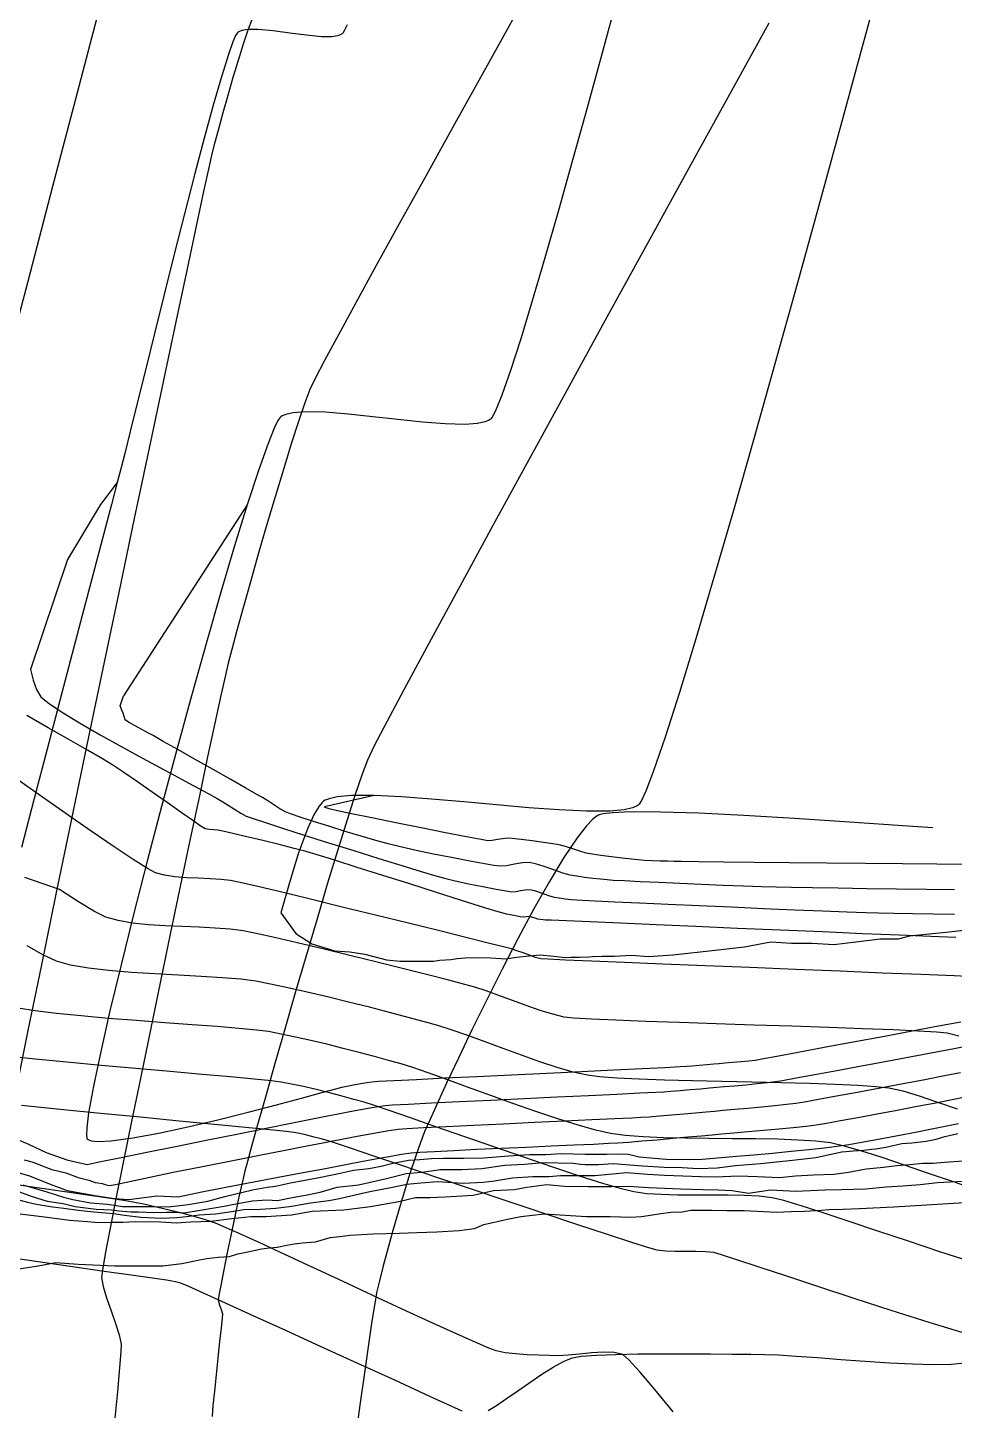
# Model space of a CAD drawing. Header units: metres. Extents: x 708868 to 711043, y 5411316 to 5413138.
# Drawn here: x 709047.3 to 709103.9, y 5411940.6 to 5412025 of the extents above; entities that cross this region are included whole.
import ezdxf

# ---------------------------------------------------------------- set-up
doc = ezdxf.new("R2010")
doc.units = ezdxf.units.M
for name, color, linetype in [('Rionegro 2010_Contours', 7, 'Continuous'), ('Rionegro 2014_Contours', 7, 'Continuous'), ('Rionegro 2018_Contours', 7, 'Continuous')]:
    doc.layers.add(name, color=color, linetype=linetype)

msp = doc.modelspace()

# ---------------------------------------------------------------- linework, layer by layer
at = {"layer": 'Rionegro 2010_Contours'}
for points in [[(709078.29, 5412027.996, 237), (709076.564, 5412024.889, 237), (709074.839, 5412021.785, 237), (709073.147, 5412018.738, 237), (709071.519, 5412015.802, 237), (709069.986, 5412013.032, 237), (709068.579, 5412010.48, 237), (709067.329, 5412008.202, 237), (709066.267, 5412006.251, 237), (709065.425, 5412004.681, 237), (709064.832, 5412003.546, 237), (709064.521, 5412002.9, 237), (709064.212, 5412002.086, 237), (709063.829, 5412000.963, 237), (709063.388, 5411999.591, 237), (709062.906, 5411998.032, 237), (709062.399, 5411996.348, 237), (709061.884, 5411994.599, 237), (709061.377, 5411992.848, 237), (709060.894, 5411991.155, 237), (709060.453, 5411989.581, 237), (709060.069, 5411988.189, 237), (709059.758, 5411987.038, 237), (709059.538, 5411986.192, 237), (709059.367, 5411985.465, 237), (709059.092, 5411984.225, 237), (709058.726, 5411982.541, 237), (709058.283, 5411980.476, 237), (709057.777, 5411978.098, 237), (709057.222, 5411975.472, 237), (709056.631, 5411972.665, 237), (709056.02, 5411969.742, 237), (709055.401, 5411966.77, 237), (709054.789, 5411963.814, 237), (709054.197, 5411960.941, 237), (709053.64, 5411958.217, 237), (709053.131, 5411955.707, 237), (709052.685, 5411953.477, 237), (709052.315, 5411951.594, 237), (709052.035, 5411950.124, 237), (709051.859, 5411949.133, 237), (709051.802, 5411948.687, 237), (709051.898, 5411948.132, 237), (709052.111, 5411947.431, 237), (709052.384, 5411946.655, 237), (709052.661, 5411945.879, 237), (709052.886, 5411945.176, 237), (709053.002, 5411944.618, 237), (709052.984, 5411944.156, 237), (709052.903, 5411943.164, 237), (709052.769, 5411941.714, 237), (709052.59, 5411939.881, 237)], [(709061.007, 5412025.535, 236), (709060.742, 5412024.845, 236), (709060.449, 5412023.986, 236), (709060.139, 5412023.006, 236), (709059.822, 5412021.951, 236), (709059.509, 5412020.868, 236), (709059.212, 5412019.806, 236), (709058.941, 5412018.811, 236), (709058.708, 5412017.93, 236), (709058.524, 5412017.211, 236), (709058.371, 5412016.537, 236), (709058.059, 5412015.103, 236), (709057.605, 5412012.988, 236), (709057.025, 5412010.274, 236), (709056.338, 5412007.04, 236), (709055.56, 5412003.366, 236), (709054.708, 5411999.333, 236), (709053.8, 5411995.021, 236), (709052.853, 5411990.51, 236), (709051.884, 5411985.88, 236), (709050.91, 5411981.212, 236), (709049.948, 5411976.585, 236), (709049.015, 5411972.081, 236), (709048.129, 5411967.778, 236), (709047.307, 5411963.758, 236), (709046.565, 5411960.1, 236)], [(709092.56, 5412025.287, 238), (709090.154, 5412020.926, 238), (709087.673, 5412016.427, 238), (709085.164, 5412011.868, 238), (709082.667, 5412007.327, 238), (709080.229, 5412002.883, 238), (709077.892, 5411998.616, 238), (709075.699, 5411994.602, 238), (709073.695, 5411990.921, 238), (709071.924, 5411987.652, 238), (709070.429, 5411984.874, 238), (709069.253, 5411982.664, 238), (709068.441, 5411981.101, 238), (709068.036, 5411980.265, 238), (709067.719, 5411979.421, 238), (709067.3, 5411978.185, 238), (709066.798, 5411976.619, 238), (709066.229, 5411974.787, 238), (709065.611, 5411972.752, 238), (709064.962, 5411970.577, 238), (709064.298, 5411968.326, 238), (709063.638, 5411966.063, 238), (709062.997, 5411963.849, 238), (709062.395, 5411961.75, 238), (709061.847, 5411959.827, 238), (709061.371, 5411958.145, 238), (709060.986, 5411956.766, 238), (709060.707, 5411955.755, 238), (709060.552, 5411955.173, 238), (709060.382, 5411954.456, 238), (709060.171, 5411953.508, 238), (709059.937, 5411952.412, 238), (709059.695, 5411951.25, 238), (709059.461, 5411950.103, 238), (709059.251, 5411949.055, 238), (709059.083, 5411948.186, 238), (709058.97, 5411947.579, 238), (709058.931, 5411947.316, 238), (709058.996, 5411947.053, 238), (709059.111, 5411946.728, 238), (709059.183, 5411946.464, 238), (709059.165, 5411946.197, 238), (709059.106, 5411945.6, 238), (709059.017, 5411944.765, 238), (709058.911, 5411943.783, 238), (709058.799, 5411942.745, 238), (709058.694, 5411941.741, 238), (709058.607, 5411940.863, 238), (709058.55, 5411940.202, 238)], [(709102.573, 5411976.132, 239), (709101.051, 5411976.244, 239), (709097.483, 5411976.495, 239), (709094.119, 5411976.715, 239), (709091.028, 5411976.895, 239), (709088.28, 5411977.027, 239), (709085.945, 5411977.102, 239), (709084.092, 5411977.111, 239), (709083.004, 5411977.065, 239), (709082.44, 5411976.997, 239), (709082.193, 5411976.935, 239), (709082.11, 5411976.898, 239), (709082.008, 5411976.834, 239), (709081.786, 5411976.654, 239), (709081.411, 5411976.261, 239), (709080.841, 5411975.53, 239), (709080.035, 5411974.326, 239), (709079.15, 5411972.86, 239), (709078.21, 5411971.195, 239), (709077.243, 5411969.394, 239), (709076.272, 5411967.519, 239), (709075.324, 5411965.634, 239), (709074.424, 5411963.801, 239), (709073.599, 5411962.084, 239), (709072.873, 5411960.545, 239), (709072.273, 5411959.248, 239), (709071.824, 5411958.255, 239), (709071.551, 5411957.629, 239), (709071.281, 5411956.931, 239), (709070.972, 5411956.047, 239), (709070.637, 5411955.022, 239), (709070.287, 5411953.901, 239), (709069.937, 5411952.732, 239), (709069.597, 5411951.559, 239), (709069.281, 5411950.427, 239), (709069.002, 5411949.384, 239), (709068.771, 5411948.474, 239), (709068.602, 5411947.743, 239), (709068.484, 5411947.092, 239), (709068.315, 5411946.018, 239), (709068.103, 5411944.584, 239), (709067.856, 5411942.855, 239), (709067.583, 5411940.893, 239), (709067.292, 5411938.762, 239)]]:
    msp.add_polyline3d(points, dxfattribs=at)
at = {"layer": 'Rionegro 2014_Contours'}
for points in [[(709083.26, 5412026.689, 237), (709082.364, 5412023.392, 237), (709081.463, 5412020.11, 237), (709080.573, 5412016.903, 237), (709079.708, 5412013.829, 237), (709078.881, 5412010.95, 237), (709078.107, 5412008.323, 237), (709077.4, 5412006.009, 237), (709076.775, 5412004.068, 237), (709076.246, 5412002.56, 237), (709075.901, 5412001.704, 237), (709075.693, 5412001.287, 237), (709075.58, 5412001.124, 237), (709075.531, 5412001.078, 237), (709075.44, 5412001.019, 237), (709075.212, 5412000.923, 237), (709074.761, 5412000.825, 237), (709073.983, 5412000.771, 237), (709072.782, 5412000.801, 237), (709071.395, 5412000.912, 237), (709069.897, 5412001.071, 237), (709068.362, 5412001.245, 237), (709066.865, 5412001.404, 237), (709065.48, 5412001.514, 237), (709064.282, 5412001.544, 237), (709063.508, 5412001.489, 237), (709063.06, 5412001.39, 237), (709062.833, 5412001.293, 237), (709062.743, 5412001.234, 237), (709062.692, 5412001.185, 237), (709062.572, 5412001.007, 237), (709062.347, 5412000.551, 237), (709061.97, 5411999.615, 237), (709061.389, 5411997.967, 237), (709060.702, 5411995.855, 237), (709059.931, 5411993.351, 237), (709059.093, 5411990.527, 237), (709058.208, 5411987.454, 237), (709057.296, 5411984.203, 237), (709056.376, 5411980.845, 237), (709055.466, 5411977.453, 237), (709054.586, 5411974.098, 237), (709053.755, 5411970.851, 237), (709052.993, 5411967.783, 237), (709052.319, 5411964.967, 237), (709051.752, 5411962.473, 237), (709051.31, 5411960.373, 237), (709051.015, 5411958.739, 237), (709050.896, 5411957.814, 237), (709050.882, 5411957.369, 237), (709050.91, 5411957.198, 237), (709050.936, 5411957.153, 237), (709050.995, 5411957.106, 237), (709051.176, 5411957.037, 237), (709051.593, 5411956.991, 237), (709052.392, 5411957.027, 237), (709053.711, 5411957.205, 237), (709055.301, 5411957.5, 237), (709057.066, 5411957.882, 237), (709058.914, 5411958.318, 237), (709060.75, 5411958.777, 237), (709062.481, 5411959.227, 237), (709064.013, 5411959.637, 237), (709065.252, 5411959.974, 237), (709066.105, 5411960.207, 237), (709066.478, 5411960.305, 237), (709066.786, 5411960.365, 237), (709067.183, 5411960.442, 237), (709067.609, 5411960.523, 237), (709068.007, 5411960.592, 237), (709068.317, 5411960.637, 237), (709068.714, 5411960.662, 237), (709069.651, 5411960.711, 237), (709071.03, 5411960.781, 237), (709072.752, 5411960.866, 237), (709074.72, 5411960.962, 237), (709076.835, 5411961.064, 237), (709079, 5411961.168, 237), (709081.116, 5411961.27, 237), (709083.086, 5411961.365, 237), (709084.811, 5411961.448, 237), (709086.194, 5411961.515, 237), (709087.136, 5411961.561, 237), (709087.54, 5411961.582, 237), (709087.873, 5411961.607, 237), (709088.301, 5411961.642, 237), (709088.761, 5411961.682, 237), (709089.189, 5411961.72, 237), (709089.522, 5411961.75, 237), (709089.872, 5411961.781, 237), (709090.343, 5411961.822, 237), (709090.859, 5411961.869, 237), (709091.341, 5411961.918, 237), (709091.712, 5411961.962, 237), (709092.129, 5411962.035, 237), (709093.046, 5411962.202, 237), (709094.353, 5411962.444, 237), (709095.941, 5411962.739, 237), (709097.701, 5411963.067, 237), (709099.523, 5411963.407, 237), (709101.298, 5411963.74, 237), (709102.918, 5411964.043, 237), (709104.274, 5411964.298, 237)], [(709099.254, 5412027.497, 238), (709098.077, 5412023.163, 238), (709096.835, 5412018.611, 238), (709095.549, 5412013.924, 238), (709094.24, 5412009.188, 238), (709092.929, 5412004.484, 238), (709091.639, 5411999.899, 238), (709090.389, 5411995.515, 238), (709089.201, 5411991.417, 238), (709088.097, 5411987.688, 238), (709087.097, 5411984.413, 238), (709086.223, 5411981.675, 238), (709085.497, 5411979.559, 238), (709085.036, 5411978.37, 238), (709084.768, 5411977.801, 238), (709084.628, 5411977.585, 238), (709084.571, 5411977.528, 238), (709084.475, 5411977.467, 238), (709084.227, 5411977.363, 238), (709083.725, 5411977.248, 238), (709082.836, 5411977.165, 238), (709081.427, 5411977.156, 238), (709079.756, 5411977.23, 238), (709077.899, 5411977.364, 238), (709075.931, 5411977.535, 238), (709073.928, 5411977.718, 238), (709071.963, 5411977.89, 238), (709070.114, 5411978.028, 238), (709068.454, 5411978.108, 238), (709067.059, 5411978.106, 238), (709066.185, 5411978.03, 238), (709065.695, 5411977.921, 238), (709065.456, 5411977.822, 238), (709065.365, 5411977.763, 238), (709065.276, 5411977.685, 238), (709065.091, 5411977.463, 238), (709064.797, 5411976.977, 238), (709064.382, 5411976.075, 238), (709063.841, 5411974.614, 238), (709063.292, 5411972.873, 238), (709062.753, 5411970.951, 238), (709063.667, 5411969.686, 238), (709064.648, 5411969.055, 238), (709066.051, 5411968.635, 238), (709066.962, 5411968.565, 238), (709067.874, 5411968.425, 238), (709069.206, 5411968.075, 238), (709070.048, 5411968.005, 238), (709072.081, 5411968.005, 238), (709072.081, 5411968.005, 238), (709072.081, 5411968.005, 238), (709072.081, 5411968.005, 238), (709072.081, 5411968.005, 238), (709072.081, 5411968.005, 238), (709072.081, 5411968.005, 238), (709072.081, 5411968.005, 238), (709072.081, 5411968.005, 238), (709072.081, 5411968.005, 238), (709072.081, 5411968.005, 238), (709072.081, 5411968.005, 238), (709072.081, 5411968.005, 238), (709072.081, 5411968.005, 238), (709072.081, 5411968.005, 238), (709072.452, 5411968.053, 238), (709072.803, 5411968.075, 238), (709073.155, 5411968.097, 238), (709073.528, 5411968.162, 238), (709074.012, 5411968.206, 238), (709074.495, 5411968.218, 238), (709075.586, 5411968.211, 238), (709076.484, 5411968.139, 238), (709077.154, 5411968.25, 238), (709077.936, 5411968.334, 238), (709078.584, 5411968.376, 238), (709079.43, 5411968.312, 238), (709080.098, 5411968.232, 238), (709080.484, 5411968.249, 238), (709080.972, 5411968.245, 238), (709081.552, 5411968.26, 238), (709081.791, 5411968.281, 238), (709082.379, 5411968.302, 238), (709083.106, 5411968.301, 238), (709084.158, 5411968.368, 238), (709085.196, 5411968.278, 238), (709086.691, 5411968.378, 238), (709089.283, 5411968.676, 238), (709091.077, 5411968.875, 238), (709092.676, 5411969.169, 238), (709093.935, 5411969.09, 238), (709095.194, 5411969.09, 238), (709096.531, 5411969.012, 238), (709097.869, 5411969.169, 238), (709099.355, 5411969.354, 238), (709100.472, 5411969.354, 238), (709101.156, 5411969.54, 238), (709102.336, 5411969.664, 238), (709103.39, 5411969.762, 238), (709104.982, 5411969.956, 238)], [(709051.745, 5412026.464, 235), (709050.317, 5412021.022, 235), (709048.819, 5412015.306, 235), (709047.278, 5412009.425, 235)], [(709066.804, 5412025.186, 236), (709066.629, 5412024.813, 236), (709066.533, 5412024.667, 236), (709066.492, 5412024.627, 236), (709066.418, 5412024.581, 236), (709066.23, 5412024.51, 236), (709065.863, 5412024.453, 236), (709065.241, 5412024.451, 236), (709064.314, 5412024.535, 236), (709063.302, 5412024.668, 236), (709062.29, 5412024.8, 236), (709061.365, 5412024.883, 236), (709060.745, 5412024.881, 236), (709060.38, 5412024.824, 236), (709060.194, 5412024.752, 236), (709060.121, 5412024.705, 236), (709060.083, 5412024.667, 236), (709059.993, 5412024.522, 236), (709059.826, 5412024.144, 236), (709059.548, 5412023.365, 236), (709059.123, 5412022.001, 236), (709058.626, 5412020.273, 236), (709058.074, 5412018.252, 236), (709057.482, 5412016.013, 236), (709056.867, 5412013.629, 236), (709056.243, 5412011.171, 236), (709055.628, 5412008.714, 236), (709055.036, 5412006.33, 236), (709054.483, 5412004.093, 236), (709053.986, 5412002.076, 236), (709053.561, 5412000.351, 236), (709053.222, 5411998.991, 236), (709052.987, 5411998.071, 236), (709052.765, 5411997.232, 236), (709052.411, 5411995.888, 236), (709051.941, 5411994.106, 236), (709051.373, 5411991.953, 236), (709050.725, 5411989.494, 236), (709050.015, 5411986.796, 236), (709049.261, 5411983.926, 236), (709048.479, 5411980.95, 236), (709047.689, 5411977.935, 236), (709046.907, 5411974.948, 236)], [(709046.315, 5411957.277, 236), (709047.348, 5411956.818, 236), (709048.42, 5411956.321, 236), (709049.679, 5411955.858, 236), (709050.929, 5411955.577, 236), (709050.929, 5411955.577, 236), (709051.765, 5411955.756, 236), (709053.009, 5411956.014, 236), (709054.561, 5411956.33, 236), (709056.322, 5411956.687, 236), (709058.192, 5411957.064, 236), (709060.072, 5411957.441, 236), (709061.863, 5411957.799, 236), (709063.466, 5411958.119, 236), (709064.781, 5411958.381, 236), (709065.708, 5411958.564, 236), (709066.149, 5411958.651, 236), (709066.551, 5411958.729, 236), (709067.063, 5411958.829, 236), (709067.63, 5411958.938, 236), (709068.198, 5411959.042, 236), (709068.712, 5411959.13, 236), (709069.116, 5411959.187, 236), (709069.577, 5411959.218, 236), (709070.557, 5411959.272, 236), (709071.954, 5411959.343, 236), (709073.663, 5411959.427, 236), (709075.581, 5411959.519, 236), (709077.604, 5411959.616, 236), (709079.628, 5411959.711, 236), (709081.55, 5411959.802, 236), (709083.265, 5411959.883, 236), (709084.67, 5411959.95, 236), (709085.661, 5411959.998, 236), (709086.135, 5411960.023, 236), (709086.575, 5411960.056, 236), (709087.136, 5411960.102, 236), (709087.756, 5411960.154, 236), (709088.376, 5411960.209, 236), (709088.937, 5411960.258, 236), (709089.377, 5411960.298, 236), (709089.837, 5411960.339, 236), (709090.449, 5411960.392, 236), (709091.141, 5411960.454, 236), (709091.839, 5411960.52, 236), (709092.469, 5411960.585, 236), (709092.959, 5411960.645, 236), (709093.397, 5411960.718, 236), (709094.225, 5411960.867, 236), (709095.359, 5411961.075, 236), (709096.715, 5411961.326, 236), (709098.208, 5411961.605, 236), (709099.755, 5411961.895, 236), (709101.271, 5411962.18, 236), (709102.673, 5411962.444, 236), (709103.876, 5411962.672, 236), (709104.796, 5411962.847, 236)], [(709047.086, 5411955.875, 235), (709047.621, 5411955.726, 235), (709048.184, 5411955.507, 235), (709048.769, 5411955.285, 235), (709049.624, 5411955.069, 235), (709050.374, 5411954.788, 235), (709051.031, 5411954.632, 235), (709051.421, 5411954.492, 235), (709051.573, 5411954.452, 235), (709051.836, 5411954.416, 235), (709051.836, 5411954.416, 235), (709052.018, 5411954.369, 235), (709052.191, 5411954.328, 235), (709052.29, 5411954.307, 235), (709052.652, 5411954.358, 235), (709053.517, 5411954.553, 235), (709054.761, 5411954.816, 235), (709056.281, 5411955.127, 235), (709057.971, 5411955.465, 235), (709059.726, 5411955.813, 235), (709061.442, 5411956.149, 235), (709063.015, 5411956.455, 235), (709064.338, 5411956.712, 235), (709065.308, 5411956.899, 235), (709065.819, 5411956.997, 235), (709066.374, 5411957.105, 235), (709067.081, 5411957.243, 235), (709067.864, 5411957.393, 235), (709068.648, 5411957.537, 235), (709069.357, 5411957.657, 235), (709069.916, 5411957.737, 235), (709070.445, 5411957.776, 235), (709071.46, 5411957.833, 235), (709072.854, 5411957.904, 235), (709074.52, 5411957.985, 235), (709076.349, 5411958.071, 235), (709078.234, 5411958.158, 235), (709080.067, 5411958.243, 235), (709081.741, 5411958.32, 235), (709083.147, 5411958.385, 235), (709084.18, 5411958.435, 235), (709084.729, 5411958.465, 235), (709085.241, 5411958.502, 235), (709085.885, 5411958.554, 235), (709086.607, 5411958.614, 235), (709087.355, 5411958.679, 235), (709088.077, 5411958.743, 235), (709088.72, 5411958.8, 235), (709089.231, 5411958.846, 235), (709089.764, 5411958.893, 235), (709090.462, 5411958.954, 235), (709091.263, 5411959.025, 235), (709092.102, 5411959.102, 235), (709092.914, 5411959.18, 235), (709093.637, 5411959.257, 235), (709094.206, 5411959.328, 235), (709094.727, 5411959.412, 235), (709095.581, 5411959.563, 235), (709096.688, 5411959.765, 235), (709097.97, 5411960.003, 235), (709099.349, 5411960.262, 235), (709100.747, 5411960.526, 235), (709102.083, 5411960.78, 235), (709103.282, 5411961.008, 235), (709104.262, 5411961.196, 235)], [(709046.577, 5411955.131, 234), (709047.4, 5411954.891, 234), (709048.667, 5411954.378, 234), (709048.667, 5411954.378, 234), (709049.706, 5411953.988, 234), (709051.526, 5411953.666, 234), (709052.601, 5411953.505, 234), (709053.461, 5411953.452, 234), (709055.18, 5411953.666, 234), (709056.476, 5411953.613, 234), (709057.927, 5411953.906, 234), (709059.502, 5411954.215, 234), (709061.094, 5411954.519, 234), (709062.596, 5411954.803, 234), (709063.901, 5411955.046, 234), (709064.901, 5411955.232, 234), (709065.49, 5411955.343, 234), (709066.083, 5411955.458, 234), (709066.828, 5411955.603, 234), (709067.664, 5411955.765, 234), (709068.532, 5411955.929, 234), (709069.371, 5411956.08, 234), (709070.118, 5411956.203, 234), (709070.715, 5411956.286, 234), (709071.243, 5411956.329, 234), (709072.137, 5411956.382, 234), (709073.315, 5411956.443, 234), (709074.697, 5411956.51, 234), (709076.203, 5411956.579, 234), (709077.753, 5411956.649, 234), (709079.264, 5411956.716, 234), (709080.658, 5411956.777, 234), (709081.853, 5411956.831, 234), (709082.768, 5411956.875, 234), (709083.324, 5411956.906, 234), (709083.98, 5411956.954, 234), (709084.803, 5411957.02, 234), (709085.727, 5411957.098, 234), (709086.685, 5411957.18, 234), (709087.609, 5411957.262, 234), (709088.432, 5411957.335, 234), (709089.086, 5411957.394, 234), (709089.669, 5411957.446, 234), (709090.423, 5411957.511, 234), (709091.292, 5411957.588, 234), (709092.222, 5411957.671, 234), (709093.158, 5411957.759, 234), (709094.045, 5411957.847, 234), (709094.828, 5411957.932, 234), (709095.453, 5411958.01, 234), (709096.069, 5411958.108, 234), (709096.937, 5411958.259, 234), (709097.992, 5411958.451, 234), (709099.167, 5411958.671, 234), (709100.397, 5411958.904, 234), (709101.615, 5411959.137, 234), (709102.756, 5411959.357, 234), (709103.755, 5411959.551, 234), (709104.544, 5411959.704, 234)], [(709046.569, 5411953.998, 232), (709047.509, 5411953.652, 232), (709047.509, 5411953.652, 232), (709048.478, 5411953.344, 232), (709048.478, 5411953.344, 232), (709049.467, 5411953.192, 232), (709050.2, 5411953.027, 232), (709050.668, 5411952.955, 232), (709051.484, 5411952.854, 232), (709052.407, 5411952.816, 232), (709052.85, 5411952.753, 232), (709053.584, 5411952.69, 232), (709054.06, 5411952.686, 232), (709054.967, 5411952.644, 232), (709055.754, 5411952.664, 232), (709056.247, 5411952.661, 232), (709056.847, 5411952.631, 232), (709059.298, 5411953.035, 232), (709059.298, 5411953.035, 232), (709059.298, 5411953.035, 232), (709060.003, 5411953.175, 232), (709061.019, 5411953.373, 232), (709061.893, 5411953.429, 232), (709062.553, 5411953.392, 232), (709063.453, 5411953.571, 232), (709064.263, 5411953.706, 232), (709065.162, 5411953.886, 232), (709066.197, 5411954.2, 232), (709067.501, 5411954.335, 232), (709069.197, 5411954.719, 232), (709070.404, 5411955.038, 232), (709071.363, 5411955.109, 232), (709072.499, 5411955.286, 232), (709073.813, 5411955.286, 232), (709075.035, 5411955.34, 232), (709076.437, 5411955.536, 232), (709077.642, 5411955.592, 232), (709078.749, 5411955.704, 232), (709080.611, 5411955.655, 232), (709080.611, 5411955.655, 232), (709080.611, 5411955.655, 232), (709080.611, 5411955.655, 232), (709081.056, 5411955.604, 232), (709081.327, 5411955.578, 232), (709082.148, 5411955.583, 232), (709083.037, 5411955.639, 232), (709084.841, 5411955.5, 232), (709084.841, 5411955.5, 232), (709086.162, 5411955.428, 232), (709087.252, 5411955.393, 232), (709088.239, 5411955.339, 232), (709089.4, 5411955.38, 232), (709090.513, 5411955.515, 232), (709092.043, 5411955.638, 232), (709094.002, 5411955.85, 232), (709095.426, 5411956.009, 232), (709097.015, 5411956.35, 232), (709097.728, 5411956.408, 232), (709098.354, 5411956.447, 232), (709098.825, 5411956.518, 232), (709099.079, 5411956.54, 232), (709099.702, 5411956.649, 232), (709100.669, 5411956.864, 232), (709100.669, 5411956.864, 232), (709101.293, 5411956.898, 232), (709102.17, 5411956.999, 232), (709102.771, 5411957.121, 232), (709103.309, 5411957.282, 232), (709104.089, 5411957.47, 232)], [(709046.999, 5411954.333, 233), (709048.454, 5411953.918, 233), (709048.454, 5411953.918, 233), (709048.454, 5411953.918, 233), (709049.479, 5411953.592, 233), (709050.052, 5411953.436, 233), (709051.134, 5411953.239, 233), (709052.165, 5411953.155, 233), (709053.093, 5411953.023, 233), (709053.971, 5411953.023, 233), (709054.878, 5411953.023, 233), (709055.902, 5411952.993, 233), (709057.102, 5411953.139, 233), (709058.302, 5411953.344, 233), (709059.326, 5411953.636, 233), (709061.015, 5411954.035, 233), (709061.926, 5411954.189, 233), (709062.431, 5411954.264, 233), (709063.335, 5411954.47, 233), (709065.092, 5411954.78, 233), (709065.092, 5411954.78, 233), (709066.469, 5411955.064, 233), (709067.194, 5411955.227, 233), (709068.118, 5411955.336, 233), (709068.884, 5411955.481, 233), (709069.593, 5411955.664, 233), (709070.55, 5411955.849, 233), (709071.243, 5411955.878, 233), (709071.954, 5411955.955, 233), (709072.684, 5411955.978, 233), (709073.915, 5411955.978, 233), (709075.148, 5411955.997, 233), (709076.657, 5411956.117, 233), (709077.932, 5411956.196, 233), (709078.941, 5411956.202, 233), (709079.899, 5411956.258, 233), (709080.63, 5411956.226, 233), (709081.345, 5411956.21, 233), (709082.114, 5411956.208, 233), (709082.664, 5411956.222, 233), (709083.333, 5411956.229, 233), (709083.983, 5411956.214, 233), (709084.644, 5411956.042, 233), (709086.285, 5411955.901, 233), (709088.256, 5411955.88, 233), (709088.941, 5411955.942, 233), (709089.654, 5411956.005, 233), (709090.577, 5411956.086, 233), (709091.642, 5411956.18, 233), (709092.781, 5411956.283, 233), (709093.925, 5411956.39, 233), (709095.005, 5411956.497, 233), (709095.953, 5411956.599, 233), (709096.7, 5411956.693, 233), (709097.429, 5411956.807, 233), (709098.332, 5411956.964, 233), (709099.35, 5411957.15, 233), (709100.426, 5411957.354, 233), (709101.5, 5411957.562, 233), (709102.517, 5411957.76, 233), (709103.417, 5411957.937, 233), (709104.142, 5411958.08, 233)], [(709046.208, 5411953.557, 231), (709047.367, 5411953.264, 231), (709047.829, 5411953.155, 231), (709048.814, 5411953, 231), (709049.494, 5411952.925, 231), (709049.494, 5411952.925, 231), (709050.386, 5411952.789, 231), (709050.386, 5411952.789, 231), (709050.386, 5411952.789, 231), (709050.754, 5411952.761, 231), (709051.325, 5411952.699, 231), (709052.052, 5411952.626, 231), (709052.524, 5411952.585, 231), (709053.206, 5411952.479, 231), (709054.197, 5411952.362, 231), (709055.475, 5411952.299, 231), (709056.401, 5411952.342, 231), (709057.001, 5411952.404, 231), (709057.763, 5411952.509, 231), (709058.791, 5411952.566, 231), (709059.732, 5411952.719, 231), (709060.497, 5411952.839, 231), (709061.485, 5411952.848, 231), (709062.456, 5411952.912, 231), (709063.424, 5411953.04, 231), (709064.56, 5411953.235, 231), (709065.682, 5411953.386, 231), (709066.325, 5411953.503, 231), (709067.292, 5411953.739, 231), (709068.178, 5411953.933, 231), (709069.574, 5411954.205, 231), (709070.444, 5411954.387, 231), (709071.301, 5411954.452, 231), (709072.35, 5411954.534, 231), (709072.954, 5411954.501, 231), (709073.893, 5411954.436, 231), (709075.109, 5411954.504, 231), (709075.8, 5411954.591, 231), (709076.906, 5411954.768, 231), (709078.139, 5411954.839, 231), (709079.119, 5411954.858, 231), (709079.836, 5411954.915, 231), (709080.818, 5411954.905, 231), (709081.922, 5411954.907, 231), (709083.003, 5411955.013, 231), (709083.889, 5411955.095, 231), (709085.15, 5411954.996, 231), (709086.18, 5411954.935, 231), (709087.298, 5411954.893, 231), (709088.381, 5411954.854, 231), (709089.296, 5411954.83, 231), (709090.703, 5411954.897, 231), (709091.847, 5411954.845, 231), (709093.2, 5411954.793, 231), (709094.188, 5411954.897, 231), (709095.281, 5411954.949, 231), (709096.529, 5411955.001, 231), (709097.414, 5411955.105, 231), (709098.506, 5411955.312, 231), (709099.546, 5411955.416, 231), (709100.379, 5411955.52, 231), (709101.159, 5411955.572, 231), (709101.965, 5411955.662, 231), (709102.591, 5411955.664, 231), (709103.279, 5411955.721, 231), (709103.279, 5411955.721, 231), (709103.279, 5411955.721, 231), (709103.279, 5411955.721, 231), (709103.279, 5411955.721, 231), (709103.279, 5411955.721, 231), (709103.279, 5411955.721, 231), (709103.279, 5411955.721, 231), (709103.279, 5411955.721, 231), (709103.279, 5411955.721, 231), (709103.279, 5411955.721, 231), (709103.279, 5411955.721, 231), (709103.279, 5411955.721, 231), (709103.279, 5411955.721, 231), (709103.279, 5411955.721, 231), (709103.279, 5411955.721, 231), (709103.279, 5411955.721, 231), (709103.279, 5411955.721, 231), (709103.279, 5411955.721, 231), (709103.279, 5411955.721, 231), (709104.433, 5411955.799, 231)], [(709046.346, 5411952.634, 230), (709048.487, 5411952.357, 230), (709048.487, 5411952.357, 230), (709048.487, 5411952.357, 230), (709048.487, 5411952.357, 230), (709048.487, 5411952.357, 230), (709048.487, 5411952.357, 230), (709048.487, 5411952.357, 230), (709048.487, 5411952.357, 230), (709048.487, 5411952.357, 230), (709048.487, 5411952.357, 230), (709048.487, 5411952.357, 230), (709048.487, 5411952.357, 230), (709048.487, 5411952.357, 230), (709048.487, 5411952.357, 230), (709048.487, 5411952.357, 230), (709048.487, 5411952.357, 230), (709048.487, 5411952.357, 230), (709048.487, 5411952.357, 230), (709048.487, 5411952.357, 230), (709049.845, 5411952.173, 230), (709050.956, 5411952.096, 230), (709051.626, 5411952.044, 230), (709052.377, 5411952.055, 230), (709053.121, 5411952.069, 230), (709053.856, 5411952.096, 230), (709055.434, 5411952.09, 230), (709056.36, 5411952.016, 230), (709057.254, 5411952.082, 230), (709058.478, 5411952.115, 230), (709059.768, 5411952.28, 230), (709060.926, 5411952.413, 230), (709061.867, 5411952.412, 230), (709063.401, 5411952.517, 230), (709064.662, 5411952.727, 230), (709066.597, 5411952.811, 230), (709068.237, 5411953.021, 230), (709069.96, 5411953.315, 230), (709070.97, 5411953.567, 230), (709071.853, 5411953.567, 230), (709072.778, 5411953.609, 230), (709074.491, 5411953.717, 230), (709075.736, 5411953.99, 230), (709077.025, 5411954.058, 230), (709077.77, 5411954.206, 230), (709079, 5411954.363, 230), (709080.073, 5411954.262, 230), (709081.514, 5411954.229, 230), (709082.954, 5411954.234, 230), (709083.988, 5411954.252, 230), (709085.195, 5411954.176, 230), (709086.175, 5411954.139, 230), (709087.156, 5411954.101, 230), (709088.514, 5411954.063, 230), (709089.457, 5411954.026, 230), (709090.324, 5411953.988, 230), (709091.305, 5411953.837, 230), (709092.662, 5411954.026, 230), (709094.209, 5411953.95, 230), (709095.981, 5411954.026, 230), (709097, 5411954.063, 230), (709098.471, 5411954.101, 230), (709099.715, 5411954.214, 230), (709100.732, 5411954.275, 230), (709101.793, 5411954.36, 230), (709102.854, 5411954.487, 230), (709104.425, 5411954.572, 230)], [(709046.76, 5411949.208, 229), (709047.931, 5411949.403, 229), (709049.004, 5411949.598, 229), (709050.37, 5411949.501, 229), (709052.613, 5411949.403, 229), (709054.272, 5411949.403, 229), (709055.54, 5411949.403, 229), (709055.54, 5411949.403, 229), (709056.706, 5411949.535, 229), (709056.706, 5411949.535, 229), (709056.706, 5411949.535, 229), (709056.706, 5411949.535, 229), (709056.706, 5411949.535, 229), (709056.706, 5411949.535, 229), (709056.706, 5411949.535, 229), (709056.706, 5411949.535, 229), (709056.706, 5411949.535, 229), (709057.022, 5411949.603, 229), (709057.786, 5411949.751, 229), (709058.229, 5411949.849, 229), (709058.919, 5411949.923, 229), (709059.609, 5411949.972, 229), (709060.126, 5411950.12, 229), (709060.742, 5411950.243, 229), (709061.581, 5411950.434, 229), (709061.581, 5411950.434, 229), (709062.053, 5411950.489, 229), (709062.531, 5411950.529, 229), (709063.128, 5411950.648, 229), (709063.566, 5411950.727, 229), (709064.083, 5411950.807, 229), (709064.868, 5411950.858, 229), (709065.769, 5411951.115, 229), (709066.363, 5411951.194, 229), (709066.97, 5411951.275, 229), (709068.387, 5411951.356, 229), (709070.005, 5411951.396, 229), (709071.057, 5411951.437, 229), (709072.271, 5411951.477, 229), (709073.647, 5411951.558, 229), (709074.577, 5411951.679, 229), (709075.144, 5411951.922, 229), (709076.6, 5411952.245, 229), (709077.41, 5411952.407, 229), (709078.826, 5411952.568, 229), (709081.416, 5411952.407, 229), (709082.872, 5411952.407, 229), (709084.127, 5411952.366, 229), (709084.78, 5411952.412, 229), (709085.445, 5411952.514, 229), (709085.957, 5411952.591, 229), (709086.596, 5411952.667, 229), (709087.261, 5411952.693, 229), (709087.798, 5411952.795, 229), (709088.412, 5411952.795, 229), (709089.077, 5411952.795, 229), (709089.998, 5411952.77, 229), (709091.046, 5411952.77, 229), (709093.015, 5411952.667, 229), (709093.911, 5411952.718, 229), (709094.723, 5411952.732, 229), (709095.758, 5411952.784, 229), (709096.223, 5411952.835, 229), (709097.102, 5411952.861, 229), (709098.084, 5411952.887, 229), (709100.178, 5411952.99, 229), (709113.503, 5411953.804, 229)], [(709075.414, 5411940.551, 228), (709075.917, 5411940.868, 228), (709076.531, 5411941.288, 228), (709077.221, 5411941.77, 228), (709077.95, 5411942.277, 228), (709078.683, 5411942.769, 228), (709079.385, 5411943.208, 228), (709080.018, 5411943.555, 228), (709080.548, 5411943.772, 228), (709081.117, 5411943.868, 228), (709082.027, 5411943.938, 228), (709083.202, 5411943.986, 228), (709084.563, 5411944.014, 228), (709086.032, 5411944.027, 228), (709087.533, 5411944.027, 228), (709088.988, 5411944.02, 228), (709090.318, 5411944.008, 228), (709091.448, 5411943.994, 228), (709092.298, 5411943.984, 228), (709093.135, 5411943.952, 228), (709094.232, 5411943.882, 228), (709095.524, 5411943.787, 228), (709096.944, 5411943.679, 228), (709098.429, 5411943.571, 228), (709099.913, 5411943.475, 228), (709101.33, 5411943.405, 228), (709102.616, 5411943.372, 228), (709103.705, 5411943.39, 228), (709104.531, 5411943.472, 228)]]:
    msp.add_polyline3d(points, dxfattribs=at)
at = {"layer": 'Rionegro 2018_Contours'}
for points in [[(709083.26, 5412026.689, 237), (709082.364, 5412023.392, 237), (709081.463, 5412020.11, 237), (709080.573, 5412016.903, 237), (709079.708, 5412013.829, 237), (709078.881, 5412010.95, 237), (709078.107, 5412008.323, 237), (709077.4, 5412006.009, 237), (709076.775, 5412004.068, 237), (709076.246, 5412002.56, 237), (709075.901, 5412001.704, 237), (709075.693, 5412001.287, 237), (709075.58, 5412001.124, 237), (709075.531, 5412001.078, 237), (709075.44, 5412001.019, 237), (709075.212, 5412000.923, 237), (709074.761, 5412000.825, 237), (709073.983, 5412000.771, 237), (709072.782, 5412000.801, 237), (709071.395, 5412000.912, 237), (709069.897, 5412001.071, 237), (709068.362, 5412001.245, 237), (709066.865, 5412001.404, 237), (709065.48, 5412001.514, 237), (709064.282, 5412001.544, 237), (709063.508, 5412001.489, 237), (709063.06, 5412001.39, 237), (709062.833, 5412001.293, 237), (709062.743, 5412001.234, 237), (709062.692, 5412001.185, 237), (709062.572, 5412001.007, 237), (709062.347, 5412000.551, 237), (709061.97, 5411999.615, 237), (709061.389, 5411997.967, 237), (709060.702, 5411995.855, 237), (709053.14, 5411984.208, 237)], [(709099.254, 5412027.497, 238), (709098.077, 5412023.163, 238), (709096.835, 5412018.611, 238), (709095.549, 5412013.924, 238), (709094.24, 5412009.188, 238), (709092.929, 5412004.484, 238), (709091.639, 5411999.899, 238), (709090.389, 5411995.515, 238), (709089.201, 5411991.417, 238), (709088.097, 5411987.688, 238), (709087.097, 5411984.413, 238), (709086.223, 5411981.675, 238), (709085.497, 5411979.559, 238), (709085.036, 5411978.37, 238), (709084.768, 5411977.801, 238), (709084.628, 5411977.585, 238), (709084.571, 5411977.528, 238), (709084.475, 5411977.467, 238), (709084.227, 5411977.363, 238), (709083.725, 5411977.248, 238), (709082.836, 5411977.165, 238), (709081.427, 5411977.156, 238), (709079.756, 5411977.23, 238), (709077.899, 5411977.364, 238), (709075.931, 5411977.535, 238), (709073.928, 5411977.718, 238), (709071.963, 5411977.89, 238), (709070.114, 5411978.028, 238), (709068.454, 5411978.108, 238), (709065.419, 5411977.428, 238)], [(709051.745, 5412026.464, 235), (709050.317, 5412021.022, 235), (709048.819, 5412015.306, 235), (709047.278, 5412009.425, 235), (709045.724, 5412003.483, 235), (709044.185, 5411997.589, 235), (709042.689, 5411991.848, 235), (709042.42, 5411987.346, 235), (709042.42, 5411987.346, 235)], [(709066.804, 5412025.186, 236), (709066.629, 5412024.813, 236), (709066.533, 5412024.667, 236), (709066.492, 5412024.627, 236), (709066.418, 5412024.581, 236), (709066.23, 5412024.51, 236), (709065.863, 5412024.453, 236), (709065.241, 5412024.451, 236), (709064.314, 5412024.535, 236), (709063.302, 5412024.668, 236), (709062.29, 5412024.8, 236), (709061.365, 5412024.883, 236), (709060.745, 5412024.881, 236), (709060.38, 5412024.824, 236), (709060.194, 5412024.752, 236), (709060.121, 5412024.705, 236), (709060.083, 5412024.667, 236), (709059.993, 5412024.522, 236), (709059.826, 5412024.144, 236), (709059.548, 5412023.365, 236), (709059.123, 5412022.001, 236), (709058.626, 5412020.273, 236), (709058.074, 5412018.252, 236), (709057.482, 5412016.013, 236), (709056.867, 5412013.629, 236), (709056.243, 5412011.171, 236), (709055.628, 5412008.714, 236), (709055.036, 5412006.33, 236), (709054.483, 5412004.093, 236), (709053.986, 5412002.076, 236), (709053.561, 5412000.351, 236), (709053.222, 5411998.991, 236), (709052.987, 5411998.071, 236), (709052.765, 5411997.232, 236), (709051.75, 5411995.888, 236), (709049.715, 5411992.535, 236), (709047.463, 5411985.806, 236)], [(709047.463, 5411985.806, 236), (709047.635, 5411985.156, 236), (709047.841, 5411984.587, 236), (709048.095, 5411984.147, 236), (709048.541, 5411983.766, 236), (709049.367, 5411983.217, 236), (709050.467, 5411982.554, 236), (709051.73, 5411981.829, 236), (709053.048, 5411981.095, 236), (709054.311, 5411980.404, 236), (709055.412, 5411979.809, 236), (709056.242, 5411979.363, 236), (709056.691, 5411979.119, 236), (709057.172, 5411978.852, 236), (709057.755, 5411978.534, 236), (709058.35, 5411978.212, 236), (709058.867, 5411977.931, 236), (709059.214, 5411977.737, 236), (709059.544, 5411977.53, 236), (709059.923, 5411977.28, 236), (709060.305, 5411977.037, 236), (709060.645, 5411976.853, 236), (709060.994, 5411976.729, 236), (709061.76, 5411976.477, 236), (709062.854, 5411976.125, 236), (709064.187, 5411975.701, 236), (709065.67, 5411975.232, 236), (709067.215, 5411974.748, 236), (709068.732, 5411974.275, 236), (709070.132, 5411973.841, 236), (709071.327, 5411973.476, 236), (709072.227, 5411973.206, 236), (709072.742, 5411973.059, 236), (709073.402, 5411972.903, 236), (709074.223, 5411972.726, 236), (709075.093, 5411972.55, 236), (709075.897, 5411972.395, 236), (709076.521, 5411972.285, 236), (709076.849, 5411972.24, 236), (709077.099, 5411972.26, 236), (709077.39, 5411972.313, 236), (709077.681, 5411972.364, 236), (709077.928, 5411972.377, 236), (709078.233, 5411972.305, 236), (709078.654, 5411972.166, 236), (709079.09, 5411972.016, 236), (709079.436, 5411971.915, 236), (709079.749, 5411971.858, 236), (709080.116, 5411971.807, 236), (709080.484, 5411971.765, 236), (709080.801, 5411971.734, 236), (709081.144, 5411971.716, 236), (709081.955, 5411971.677, 236), (709083.154, 5411971.622, 236), (709084.663, 5411971.554, 236), (709086.404, 5411971.476, 236), (709088.298, 5411971.393, 236), (709090.266, 5411971.307, 236), (709092.231, 5411971.223, 236), (709094.114, 5411971.143, 236), (709095.836, 5411971.072, 236), (709097.32, 5411971.012, 236), (709098.486, 5411970.969, 236), (709099.256, 5411970.944, 236), (709100.181, 5411970.923, 236), (709101.319, 5411970.903, 236), (709102.586, 5411970.883, 236), (709103.897, 5411970.867, 236)], [(709103.89, 5411972.364, 237), (709102.177, 5411972.379, 237), (709100.358, 5411972.399, 237), (709098.528, 5411972.422, 237), (709096.783, 5411972.447, 237), (709095.218, 5411972.471, 237), (709093.928, 5411972.494, 237), (709093.01, 5411972.515, 237), (709092.113, 5411972.542, 237), (709091.008, 5411972.581, 237), (709089.761, 5411972.629, 237), (709088.441, 5411972.684, 237), (709087.112, 5411972.741, 237), (709085.843, 5411972.797, 237), (709084.699, 5411972.85, 237), (709083.747, 5411972.897, 237), (709083.055, 5411972.933, 237), (709082.688, 5411972.957, 237), (709082.276, 5411972.996, 237), (709081.799, 5411973.048, 237), (709081.301, 5411973.111, 237), (709080.827, 5411973.181, 237), (709080.421, 5411973.257, 237), (709079.978, 5411973.382, 237), (709079.418, 5411973.571, 237), (709078.829, 5411973.774, 237), (709078.299, 5411973.941, 237), (709077.915, 5411974.024, 237), (709077.504, 5411974.003, 237), (709077.022, 5411973.919, 237), (709076.538, 5411973.83, 237), (709076.123, 5411973.796, 237), (709075.763, 5411973.842, 237), (709075.095, 5411973.955, 237), (709074.202, 5411974.12, 237), (709073.169, 5411974.321, 237), (709072.078, 5411974.541, 237), (709071.014, 5411974.765, 237), (709070.06, 5411974.976, 237), (709069.3, 5411975.158, 237), (709068.561, 5411975.359, 237), (709067.663, 5411975.622, 237), (709066.678, 5411975.922, 237), (709065.681, 5411976.235, 237), (709064.744, 5411976.536, 237), (709063.942, 5411976.801, 237), (709063.347, 5411977.005, 237), (709063.033, 5411977.123, 237), (709062.699, 5411977.304, 237), (709062.323, 5411977.542, 237), (709061.95, 5411977.787, 237), (709061.626, 5411977.992, 237), (709061.294, 5411978.183, 237), (709060.615, 5411978.568, 237), (709059.692, 5411979.092, 237), (709058.626, 5411979.695, 237), (709057.517, 5411980.322, 237), (709056.467, 5411980.916, 237), (709055.577, 5411981.419, 237), (709054.948, 5411981.774, 237), (709054.681, 5411981.925, 237), (709054.491, 5411982.029, 237), (709054.271, 5411982.152, 237), (709054.085, 5411982.251, 237), (709053.812, 5411982.399, 237), (709053.458, 5411982.597, 237), (709053.248, 5411982.741, 237), (709053.179, 5411982.934, 237), (709053.13, 5411983.144, 237), (709053.049, 5411983.333, 237), (709052.932, 5411983.59, 237), (709053.14, 5411984.208, 237)], [(709103.975, 5411969.434, 235), (709102.44, 5411969.498, 235), (709100.512, 5411969.58, 235), (709098.279, 5411969.675, 235), (709095.831, 5411969.78, 235), (709093.258, 5411969.89, 235), (709090.649, 5411970.002, 235), (709088.094, 5411970.112, 235), (709085.683, 5411970.216, 235), (709083.505, 5411970.311, 235), (709081.649, 5411970.391, 235), (709080.205, 5411970.454, 235), (709079.264, 5411970.496, 235), (709078.913, 5411970.512, 235), (709078.765, 5411970.527, 235), (709078.597, 5411970.548, 235), (709078.451, 5411970.573, 235), (709078.286, 5411970.623, 235), (709078.089, 5411970.691, 235), (709077.941, 5411970.729, 235), (709077.758, 5411970.708, 235), (709077.575, 5411970.683, 235), (709077.369, 5411970.715, 235), (709076.981, 5411970.788, 235), (709076.542, 5411970.878, 235), (709076.185, 5411970.961, 235), (709075.801, 5411971.077, 235), (709074.945, 5411971.346, 235), (709073.725, 5411971.732, 235), (709072.252, 5411972.199, 235), (709070.638, 5411972.711, 235), (709068.991, 5411973.232, 235), (709067.424, 5411973.726, 235), (709066.046, 5411974.158, 235), (709064.967, 5411974.49, 235), (709064.299, 5411974.688, 235), (709063.564, 5411974.883, 235), (709062.646, 5411975.115, 235), (709061.648, 5411975.359, 235), (709060.673, 5411975.593, 235), (709059.824, 5411975.793, 235), (709059.203, 5411975.936, 235), (709058.914, 5411975.999, 235), (709058.66, 5411976.02, 235), (709058.369, 5411976.035, 235), (709058.125, 5411976.079, 235), (709057.891, 5411976.226, 235), (709057.38, 5411976.579, 235), (709056.664, 5411977.082, 235), (709055.814, 5411977.682, 235), (709054.901, 5411978.325, 235), (709053.996, 5411978.956, 235), (709053.17, 5411979.521, 235), (709052.495, 5411979.966, 235), (709051.861, 5411980.35, 235), (709050.938, 5411980.888, 235), (709049.807, 5411981.535, 235), (709048.55, 5411982.25, 235), (709047.249, 5411982.99, 235)], [(709105.467, 5411967.023, 234), (709103.872, 5411967.093, 234), (709101.85, 5411967.179, 234), (709099.497, 5411967.275, 234), (709096.906, 5411967.38, 234), (709094.174, 5411967.49, 234), (709091.396, 5411967.602, 234), (709088.666, 5411967.711, 234), (709086.08, 5411967.816, 234), (709083.733, 5411967.913, 234), (709081.721, 5411967.997, 234), (709080.137, 5411968.067, 234), (709079.078, 5411968.119, 234), (709078.639, 5411968.148, 234), (709078.311, 5411968.232, 234), (709077.936, 5411968.357, 234), (709077.546, 5411968.5, 234), (709077.173, 5411968.637, 234), (709076.848, 5411968.744, 234), (709076.432, 5411968.851, 234), (709075.493, 5411969.087, 234), (709074.133, 5411969.426, 234), (709072.452, 5411969.843, 234), (709070.554, 5411970.312, 234), (709068.538, 5411970.808, 234), (709066.508, 5411971.305, 234), (709064.564, 5411971.778, 234), (709062.808, 5411972.202, 234), (709061.342, 5411972.551, 234), (709060.267, 5411972.8, 234), (709059.685, 5411972.923, 234), (709059.11, 5411972.992, 234), (709058.444, 5411973.034, 234), (709057.725, 5411973.063, 234), (709056.994, 5411973.097, 234), (709056.286, 5411973.151, 234), (709055.643, 5411973.243, 234), (709055.101, 5411973.387, 234), (709054.609, 5411973.651, 234), (709053.741, 5411974.201, 234), (709052.571, 5411974.982, 234), (709051.173, 5411975.939, 234), (709049.621, 5411977.017, 234), (709047.989, 5411978.161, 234), (709046.353, 5411979.317, 234)], [(709104.641, 5411973.91, 238), (709102.813, 5411973.924, 238), (709100.707, 5411973.942, 238), (709098.432, 5411973.963, 238), (709096.095, 5411973.985, 238), (709093.803, 5411974.008, 238), (709091.662, 5411974.03, 238), (709089.781, 5411974.05, 238), (709088.266, 5411974.067, 238), (709087.224, 5411974.079, 238), (709086.763, 5411974.085, 238), (709086.368, 5411974.096, 238), (709085.908, 5411974.11, 238), (709085.428, 5411974.129, 238), (709084.97, 5411974.151, 238), (709084.575, 5411974.179, 238), (709084.17, 5411974.221, 238), (709083.596, 5411974.289, 238), (709082.942, 5411974.371, 238), (709082.3, 5411974.457, 238), (709081.758, 5411974.537, 238), (709081.406, 5411974.598, 238), (709081.019, 5411974.706, 238), (709080.574, 5411974.854, 238), (709080.129, 5411975.002, 238), (709079.742, 5411975.108, 238), (709079.372, 5411975.171, 238), (709078.788, 5411975.253, 238), (709078.103, 5411975.341, 238), (709077.43, 5411975.421, 238), (709076.882, 5411975.479, 238), (709076.57, 5411975.502, 238), (709076.298, 5411975.477, 238), (709075.983, 5411975.423, 238), (709075.667, 5411975.371, 238), (709075.397, 5411975.353, 238), (709074.992, 5411975.42, 238), (709074.082, 5411975.594, 238), (709072.812, 5411975.845, 238), (709071.33, 5411976.141, 238), (709069.782, 5411976.454, 238), (709068.315, 5411976.752, 238), (709067.074, 5411977.005, 238), (709066.206, 5411977.184, 238), (709065.858, 5411977.257, 238), (709065.694, 5411977.305, 238), (709065.512, 5411977.363, 238), (709065.421, 5411977.394, 238), (709065.419, 5411977.428, 238)], [(709104.146, 5411963.428, 233), (709103.435, 5411963.592, 233), (709102.791, 5411963.656, 233), (709101.666, 5411963.724, 233), (709100.14, 5411963.795, 233), (709098.294, 5411963.868, 233), (709096.209, 5411963.943, 233), (709093.967, 5411964.019, 233), (709091.647, 5411964.095, 233), (709089.332, 5411964.172, 233), (709087.102, 5411964.247, 233), (709085.037, 5411964.321, 233), (709083.22, 5411964.393, 233), (709081.73, 5411964.462, 233), (709080.648, 5411964.527, 233), (709080.057, 5411964.588, 233), (709079.361, 5411964.753, 233), (709078.579, 5411964.994, 233), (709077.744, 5411965.285, 233), (709076.893, 5411965.598, 233), (709076.061, 5411965.907, 233), (709075.284, 5411966.184, 233), (709074.596, 5411966.404, 233), (709073.985, 5411966.571, 233), (709073.006, 5411966.828, 233), (709071.736, 5411967.154, 233), (709070.254, 5411967.53, 233), (709068.637, 5411967.935, 233), (709066.962, 5411968.349, 233), (709065.309, 5411968.752, 233), (709063.754, 5411969.123, 233), (709062.375, 5411969.443, 233), (709061.25, 5411969.691, 233), (709060.456, 5411969.847, 233), (709059.655, 5411969.951, 233), (709058.744, 5411970.02, 233), (709057.756, 5411970.068, 233), (709056.725, 5411970.109, 233), (709055.684, 5411970.157, 233), (709054.665, 5411970.225, 233), (709053.702, 5411970.328, 233), (709052.828, 5411970.48, 233), (709052.076, 5411970.694, 233), (709051.369, 5411971.035, 233), (709050.399, 5411971.612, 233), (709049.231, 5411972.374, 233), (709047.121, 5411973.11, 233)], [(709104.074, 5411958.952, 232), (709102.883, 5411959.375, 232), (709101.763, 5411959.751, 232), (709100.749, 5411960.05, 232), (709099.877, 5411960.243, 232), (709099.089, 5411960.334, 232), (709097.98, 5411960.41, 232), (709096.609, 5411960.472, 232), (709095.034, 5411960.525, 232), (709093.315, 5411960.57, 232), (709091.511, 5411960.611, 232), (709089.681, 5411960.651, 232), (709087.885, 5411960.693, 232), (709086.181, 5411960.739, 232), (709084.629, 5411960.793, 232), (709083.288, 5411960.857, 232), (709082.216, 5411960.934, 232), (709081.474, 5411961.028, 232), (709080.603, 5411961.226, 232), (709079.622, 5411961.511, 232), (709078.563, 5411961.86, 232), (709077.457, 5411962.251, 232), (709076.337, 5411962.662, 232), (709075.234, 5411963.071, 232), (709074.179, 5411963.455, 232), (709073.206, 5411963.794, 232), (709072.345, 5411964.063, 232), (709071.526, 5411964.293, 232), (709070.529, 5411964.564, 232), (709069.395, 5411964.864, 232), (709068.168, 5411965.181, 232), (709066.89, 5411965.503, 232), (709065.604, 5411965.818, 232), (709064.352, 5411966.114, 232), (709063.177, 5411966.379, 232), (709062.121, 5411966.602, 232), (709061.227, 5411966.77, 232), (709060.306, 5411966.892, 232), (709059.174, 5411966.987, 232), (709057.886, 5411967.068, 232), (709056.496, 5411967.142, 232), (709055.059, 5411967.22, 232), (709053.628, 5411967.311, 232), (709052.257, 5411967.426, 232), (709051.002, 5411967.572, 232), (709049.915, 5411967.761, 232), (709049.052, 5411968.002, 232), (709048.228, 5411968.38, 232), (709047.252, 5411968.942, 232)], [(709105.346, 5411954.001, 231), (709103.828, 5411954.514, 231), (709102.313, 5411955.037, 231), (709100.845, 5411955.543, 231), (709099.468, 5411956.007, 231), (709098.226, 5411956.404, 231), (709097.161, 5411956.709, 231), (709096.318, 5411956.895, 231), (709095.422, 5411957.003, 231), (709094.331, 5411957.075, 231), (709093.087, 5411957.119, 231), (709091.735, 5411957.144, 231), (709090.318, 5411957.157, 231), (709088.88, 5411957.167, 231), (709087.464, 5411957.183, 231), (709086.113, 5411957.212, 231), (709084.872, 5411957.264, 231), (709083.784, 5411957.346, 231), (709082.892, 5411957.467, 231), (709081.998, 5411957.671, 231), (709080.906, 5411957.98, 231), (709079.665, 5411958.372, 231), (709078.322, 5411958.823, 231), (709076.924, 5411959.312, 231), (709075.521, 5411959.814, 231), (709074.16, 5411960.306, 231), (709072.889, 5411960.766, 231), (709071.755, 5411961.171, 231), (709070.807, 5411961.498, 231), (709070.093, 5411961.723, 231), (709069.326, 5411961.94, 231), (709068.463, 5411962.176, 231), (709067.532, 5411962.423, 231), (709066.559, 5411962.674, 231), (709065.57, 5411962.92, 231), (709064.593, 5411963.153, 231), (709063.654, 5411963.365, 231), (709062.781, 5411963.548, 231), (709061.998, 5411963.694, 231), (709061.264, 5411963.791, 231), (709060.195, 5411963.893, 231), (709058.861, 5411964.002, 231), (709057.329, 5411964.117, 231), (709055.666, 5411964.239, 231), (709053.939, 5411964.369, 231), (709052.216, 5411964.505, 231), (709050.565, 5411964.65, 231), (709049.054, 5411964.802, 231), (709047.748, 5411964.963, 231), (709046.717, 5411965.132, 231)], [(709104.917, 5411949.643, 230), (709103.003, 5411950.257, 230), (709101.082, 5411950.89, 230), (709099.214, 5411951.516, 230), (709097.458, 5411952.105, 230), (709095.874, 5411952.631, 230), (709094.523, 5411953.065, 230), (709093.465, 5411953.38, 230), (709092.76, 5411953.547, 230), (709091.961, 5411953.641, 230), (709091.056, 5411953.692, 230), (709090.076, 5411953.712, 230), (709089.05, 5411953.714, 230), (709088.01, 5411953.71, 230), (709086.985, 5411953.715, 230), (709086.007, 5411953.74, 230), (709085.105, 5411953.8, 230), (709084.31, 5411953.907, 230), (709083.55, 5411954.092, 230), (709082.421, 5411954.426, 230), (709080.999, 5411954.879, 230), (709079.362, 5411955.42, 230), (709077.587, 5411956.022, 230), (709075.753, 5411956.652, 230), (709073.937, 5411957.282, 230), (709072.217, 5411957.882, 230), (709070.669, 5411958.422, 230), (709069.373, 5411958.872, 230), (709068.404, 5411959.202, 230), (709067.841, 5411959.383, 230), (709067.212, 5411959.56, 230), (709066.491, 5411959.755, 230), (709065.715, 5411959.956, 230), (709064.919, 5411960.154, 230), (709064.139, 5411960.338, 230), (709063.411, 5411960.496, 230), (709062.769, 5411960.618, 230), (709062.188, 5411960.69, 230), (709061.132, 5411960.796, 230), (709059.688, 5411960.929, 230), (709057.944, 5411961.084, 230), (709055.986, 5411961.257, 230), (709053.899, 5411961.441, 230), (709051.772, 5411961.632, 230), (709049.691, 5411961.824, 230), (709047.742, 5411962.012, 230), (709046.012, 5411962.19, 230)], [(709104.628, 5411945.24, 229), (709102.344, 5411945.94, 229), (709100.031, 5411946.671, 229), (709097.764, 5411947.404, 229), (709095.614, 5411948.109, 229), (709093.656, 5411948.757, 229), (709091.963, 5411949.32, 229), (709090.607, 5411949.767, 229), (709089.662, 5411950.069, 229), (709089.201, 5411950.198, 229), (709088.691, 5411950.25, 229), (709088.098, 5411950.266, 229), (709087.462, 5411950.266, 229), (709086.827, 5411950.267, 229), (709086.235, 5411950.288, 229), (709085.727, 5411950.346, 229), (709085.22, 5411950.489, 229), (709084.179, 5411950.818, 229), (709082.702, 5411951.3, 229), (709080.888, 5411951.901, 229), (709078.835, 5411952.586, 229), (709076.642, 5411953.322, 229), (709074.405, 5411954.075, 229), (709072.224, 5411954.81, 229), (709070.197, 5411955.495, 229), (709068.422, 5411956.094, 229), (709066.997, 5411956.575, 229), (709066.02, 5411956.902, 229), (709065.59, 5411957.043, 229), (709065.222, 5411957.145, 229), (709064.794, 5411957.258, 229), (709064.345, 5411957.37, 229), (709063.914, 5411957.468, 229), (709063.54, 5411957.542, 229), (709063.102, 5411957.591, 229), (709062.086, 5411957.694, 229), (709060.591, 5411957.842, 229), (709058.711, 5411958.025, 229), (709056.544, 5411958.235, 229), (709054.186, 5411958.464, 229), (709051.732, 5411958.703, 229), (709049.28, 5411958.943, 229), (709046.925, 5411959.176, 229)], [(709086.712, 5411940.476, 228), (709085.593, 5411941.832, 228), (709084.676, 5411942.918, 228), (709084.008, 5411943.659, 228), (709083.641, 5411943.981, 228), (709083.116, 5411944.105, 228), (709082.459, 5411944.124, 228), (709081.729, 5411944.075, 228), (709080.987, 5411943.998, 228), (709080.294, 5411943.929, 228), (709079.711, 5411943.907, 228), (709079.144, 5411943.921, 228), (709078.489, 5411943.939, 228), (709077.791, 5411943.968, 228), (709077.098, 5411944.016, 228), (709076.454, 5411944.089, 228), (709075.906, 5411944.195, 228), (709075.447, 5411944.368, 228), (709074.569, 5411944.748, 228), (709073.346, 5411945.297, 228), (709071.854, 5411945.978, 228), (709070.169, 5411946.756, 228), (709068.365, 5411947.592, 228), (709066.519, 5411948.451, 228), (709064.704, 5411949.294, 228), (709062.997, 5411950.086, 228), (709061.474, 5411950.789, 228), (709060.208, 5411951.367, 228), (709059.277, 5411951.782, 228), (709058.754, 5411951.998, 228), (709058.151, 5411952.196, 228), (709057.455, 5411952.4, 228), (709056.702, 5411952.603, 228), (709055.928, 5411952.798, 228), (709055.169, 5411952.979, 228), (709054.46, 5411953.139, 228), (709053.837, 5411953.271, 228), (709053.287, 5411953.366, 228), (709052.345, 5411953.511, 228), (709051.082, 5411953.697, 228), (709049.567, 5411953.915, 228), (709047.872, 5411954.157, 228), (709046.066, 5411954.416, 228)], [(709073.831, 5411940.523, 227), (709071.859, 5411941.421, 227), (709069.704, 5411942.404, 227), (709067.456, 5411943.428, 227), (709065.207, 5411944.453, 227), (709063.048, 5411945.437, 227), (709061.07, 5411946.338, 227), (709059.365, 5411947.115, 227), (709058.023, 5411947.725, 227), (709057.135, 5411948.127, 227), (709056.793, 5411948.28, 227), (709056.575, 5411948.346, 227), (709056.321, 5411948.41, 227), (709056.097, 5411948.46, 227), (709055.764, 5411948.509, 227), (709054.908, 5411948.633, 227), (709053.612, 5411948.819, 227), (709051.961, 5411949.056, 227), (709050.039, 5411949.334, 227), (709047.93, 5411949.64, 227), (709045.718, 5411949.963, 227)]]:
    msp.add_polyline3d(points, dxfattribs=at)

doc.saveas('drawing.dxf')
